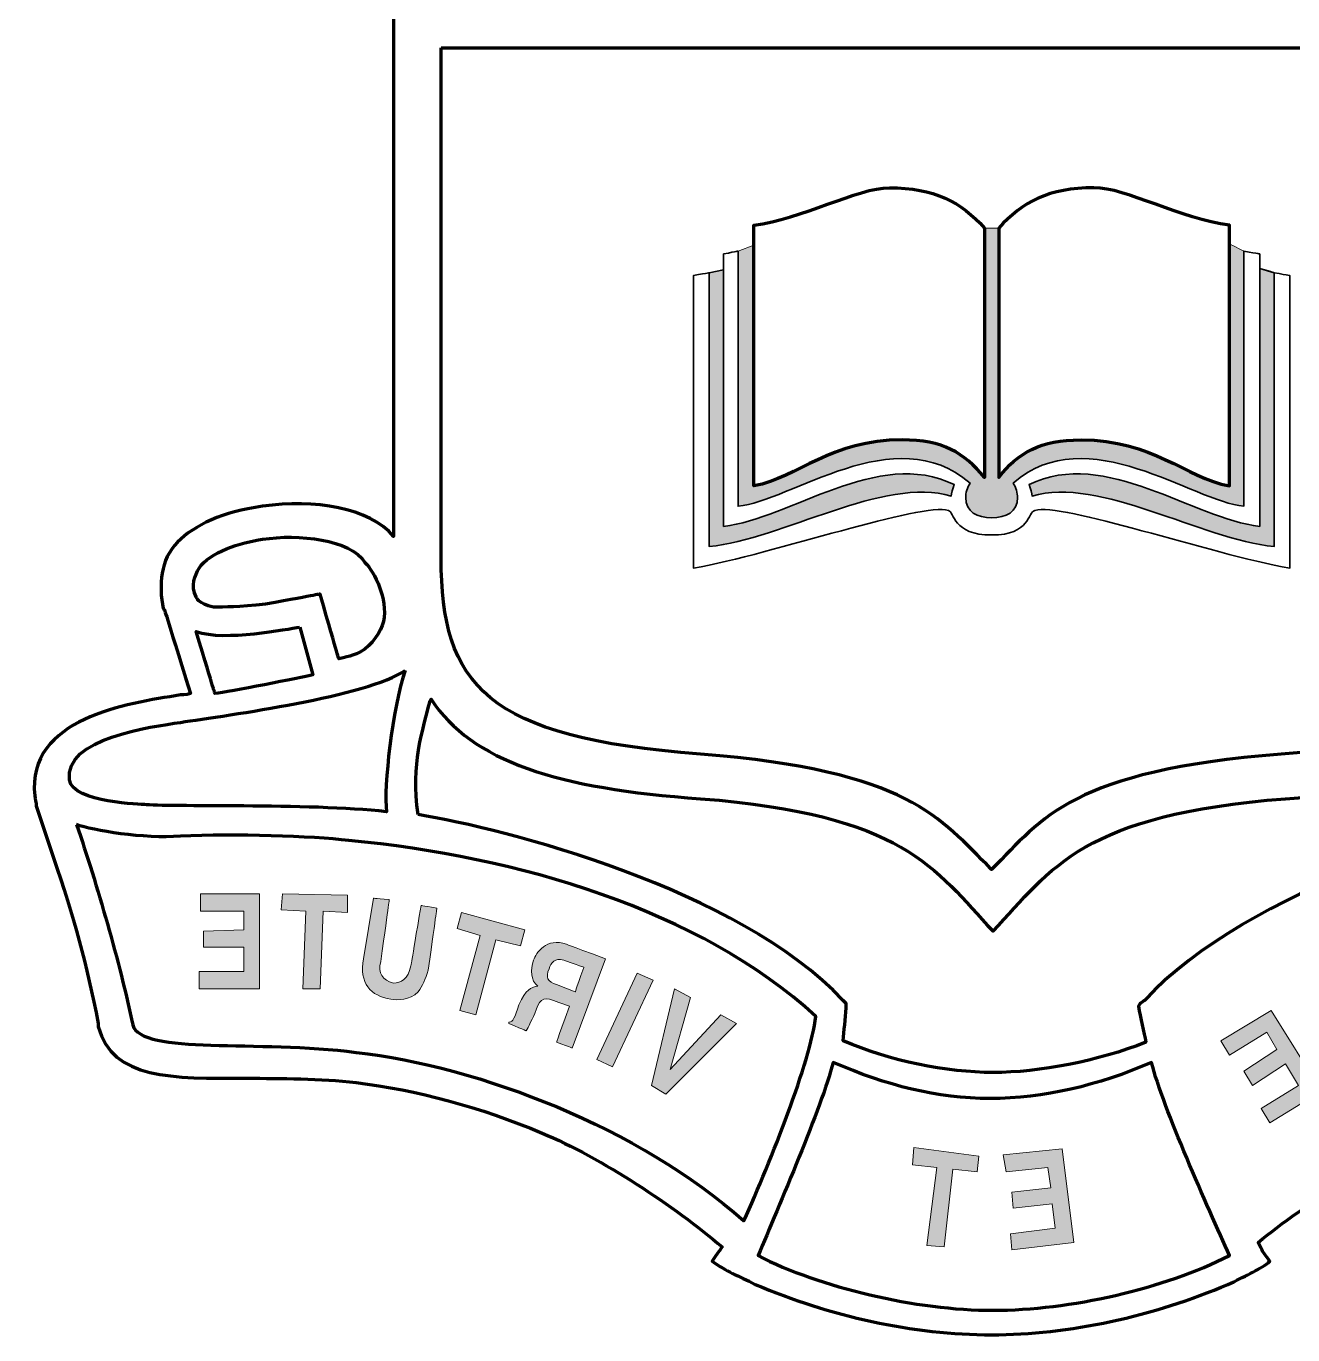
# Model space of a CAD drawing. Header units: inches. Extents: x -3 to 614, y 39 to 752.
# Drawn here: x -2.5 to 402.4, y 39.5 to 457.7 of the extents above; entities that cross this region are included whole.
import ezdxf

# ---------------------------------------------------------------- set-up
doc = ezdxf.new("R2010")
doc.units = ezdxf.units.IN
doc.header["$MEASUREMENT"] = 0
doc.layers.add('Layer 1', color=7, linetype='Continuous')

# ---------------------------------------------------------------- blocks, each defined once
blk = doc.blocks.new('block 4')
at = {"layer": 'Layer 1', "lineweight": 0}
blk.add_open_spline([(46.77, 243.99), (46.77, 243.99), (48.61, 243.99), (50, 244.45), (41.71, 271.17), (41.71, 271.17), (41.71, 271.17), (41.25, 271.63), (41.25, 271.63), (41.25, 271.63), (39.86, 279), (40.32, 287.29), (45.85, 292.82), (51.38, 298.34), (60.13, 302.49), (73.03, 304.33), (89.61, 306.63), (107.11, 303.87), (114.94, 294.66), (114.94, 579.31), (114.94, 579.31), (114.94, 579.31), (496.78, 579.31), (496.78, 579.31), (496.78, 579.31), (496.78, 294.66), (496.78, 294.66), (496.78, 294.66), (508.75, 306.63), (521.19, 309.4), (537.77, 307.09), (548.36, 305.25), (560.8, 299.26), (566.33, 290.97), (570.47, 284.52), (572.31, 279), (570.47, 271.63), (570.47, 271.17), (570.47, 271.17), (570.47, 271.17), (561.72, 242.61), (561.72, 242.61), (561.72, 242.61), (562.64, 242.61), (565.41, 242.15), (565.41, 242.15), (583.83, 241.23), (614.23, 236.62), (611.93, 211.75), (611.93, 210.83), (611.47, 209.45), (611, 208.53), (611, 208.53), (605.94, 191.94), (605.94, 191.94), (599.49, 173.06), (595.34, 157.86), (591.66, 138.98), (591.66, 138.52), (591.66, 138.52), (591.66, 138.52), (591.66, 138.05), (591.66, 138.05), (591.66, 138.05), (587.05, 121.01), (567.71, 121.47), (543.76, 121.47), (533.16, 121.47), (520.73, 121.47), (509.21, 120.09), (489.87, 117.79), (469.14, 112.26), (449.8, 103.97), (430.91, 96.14), (406.04, 81.4), (391.3, 68.97), (392.68, 66.2), (392.68, 66.2), (392.68, 66.2), (394.98, 62.98), (394.98, 62.98), (394.98, 62.98), (394.52, 62.52), (394.52, 62.52), (394.52, 62.52), (391.3, 60.21), (386.69, 57.91), (381.63, 55.61), (358.14, 45.47), (330.5, 39.49), (306.09, 39.49), (281.22, 39.49), (254.04, 45.47), (230.55, 55.61), (225.02, 58.37), (221.34, 59.75), (216.73, 62.98), (218.58, 65.74), (218.58, 65.74), (218.58, 65.74), (219.96, 67.58), (219.96, 67.58), (219.96, 67.58), (204.76, 80.48), (181.27, 96.14), (162.38, 103.97), (142.58, 112.26), (122.31, 117.79), (102.97, 120.09), (91.45, 121.47), (79.01, 121.47), (67.96, 121.47), (44.01, 121.47), (25.12, 121.01), (20.52, 138.05), (20.52, 138.52), (20.52, 138.52), (20.52, 138.52), (20.52, 138.98), (20.52, 138.98), (20.52, 138.98), (16.83, 157.86), (12.69, 173.06), (6.24, 191.94), (6.24, 191.94), (0.71, 208.53), (0.71, 208.53), (0.71, 209.45), (0.25, 210.83), (0.25, 211.75), (-2.51, 236.62), (29.73, 241.23), (46.77, 243.99)], degree=3, knots=[0, 0, 0, 0, 1, 1, 1, 2, 2, 2, 3, 3, 3, 4, 4, 4, 5, 5, 5, 6, 6, 6, 7, 7, 7, 8, 8, 8, 9, 9, 9, 10, 10, 10, 11, 11, 11, 12, 12, 12, 13, 13, 13, 14, 14, 14, 15, 15, 15, 16, 16, 16, 17, 17, 17, 18, 18, 18, 19, 19, 19, 20, 20, 20, 21, 21, 21, 22, 22, 22, 23, 23, 23, 24, 24, 24, 25, 25, 25, 26, 26, 26, 27, 27, 27, 28, 28, 28, 29, 29, 29, 30, 30, 30, 31, 31, 31, 32, 32, 32, 33, 33, 33, 34, 34, 34, 35, 35, 35, 36, 36, 36, 37, 37, 37, 38, 38, 38, 39, 39, 39, 40, 40, 40, 41, 41, 41, 42, 42, 42, 43, 43, 43, 44, 44, 44, 44], dxfattribs=at)
blk = doc.blocks.new('block 5')
at = {"layer": 'Layer 1', "lineweight": 0}
blk.add_open_spline([(122.77, 205.76), (150.41, 201.16), (225.02, 182.27), (258.65, 146.35), (259.57, 145.42), (259.57, 145.42), (259.57, 145.42), (259.57, 144.04), (259.57, 144.04), (259.57, 144.04), (259.57, 140.36), (258.65, 136.67), (258.65, 133.45), (273.39, 127), (291.81, 123.32), (306.55, 123.32), (321.29, 123.32), (340.17, 127), (355.37, 132.99), (354.91, 136.21), (353.53, 140.82), (353.07, 144.5), (353.53, 145.42), (353.53, 145.42), (353.53, 145.42), (354.91, 146.35), (354.91, 146.35), (354.91, 146.35), (388.07, 182.27), (461.77, 203.46), (489.41, 207.6), (490.79, 223.73), (489.41, 232.48), (486.64, 242.15), (474.21, 225.57), (444.27, 214.05), (400.05, 210.83), (335.11, 205.76), (325.43, 188.72), (306.55, 168.45), (287.66, 188.72), (277.99, 205.76), (213.05, 210.83), (167.45, 214.05), (139.81, 222.8), (126.92, 242.61), (126.46, 241.69), (126.46, 241.69), (126.46, 241.69), (124.15, 232.02), (120.47, 222.34), (122.77, 205.76)], degree=3, knots=[0, 0, 0, 0, 1, 1, 1, 2, 2, 2, 3, 3, 3, 4, 4, 4, 5, 5, 5, 6, 6, 6, 7, 7, 7, 8, 8, 8, 9, 9, 9, 10, 10, 10, 11, 11, 11, 12, 12, 12, 13, 13, 13, 14, 14, 14, 15, 15, 15, 16, 16, 16, 17, 17, 17, 17], dxfattribs=at)
blk = doc.blocks.new('block 6')
at = {"layer": 'Layer 1', "color": 7, "lineweight": 70, "true_color": 0xffffff}
blk.add_open_spline([(46.77, 243.99), (46.77, 243.99), (48.61, 243.99), (50, 244.45), (41.71, 271.17), (41.71, 271.17), (41.71, 271.17), (41.25, 271.63), (41.25, 271.63), (41.25, 271.63), (39.86, 279), (40.32, 287.29), (45.85, 292.82), (51.38, 298.34), (60.13, 302.49), (73.03, 304.33), (89.61, 306.63), (107.11, 303.87), (114.94, 294.66), (114.94, 579.31), (114.94, 579.31), (114.94, 579.31), (496.78, 579.31), (496.78, 579.31), (496.78, 579.31), (496.78, 294.66), (496.78, 294.66), (496.78, 294.66), (508.75, 306.63), (521.19, 309.4), (537.77, 307.09), (548.36, 305.25), (560.8, 299.26), (566.33, 290.97), (570.47, 284.52), (572.31, 279), (570.47, 271.63), (570.47, 271.17), (570.47, 271.17), (570.47, 271.17), (561.72, 242.61), (561.72, 242.61), (561.72, 242.61), (562.64, 242.61), (565.41, 242.15), (565.41, 242.15), (583.83, 241.23), (614.23, 236.62), (611.93, 211.75), (611.93, 210.83), (611.47, 209.45), (611, 208.53), (611, 208.53), (605.94, 191.94), (605.94, 191.94), (599.49, 173.06), (595.34, 157.86), (591.66, 138.98), (591.66, 138.52), (591.66, 138.52), (591.66, 138.52), (591.66, 138.05), (591.66, 138.05), (591.66, 138.05), (587.05, 121.01), (567.71, 121.47), (543.76, 121.47), (533.16, 121.47), (520.73, 121.47), (509.21, 120.09), (489.87, 117.79), (469.14, 112.26), (449.8, 103.97), (430.91, 96.14), (406.04, 81.4), (391.3, 68.97), (392.68, 66.2), (392.68, 66.2), (392.68, 66.2), (394.98, 62.98), (394.98, 62.98), (394.98, 62.98), (394.52, 62.52), (394.52, 62.52), (394.52, 62.52), (391.3, 60.21), (386.69, 57.91), (381.63, 55.61), (358.14, 45.47), (330.5, 39.49), (306.09, 39.49), (281.22, 39.49), (254.04, 45.47), (230.55, 55.61), (225.02, 58.37), (221.34, 59.75), (216.73, 62.98), (218.58, 65.74), (218.58, 65.74), (218.58, 65.74), (219.96, 67.58), (219.96, 67.58), (219.96, 67.58), (204.76, 80.48), (181.27, 96.14), (162.38, 103.97), (142.58, 112.26), (122.31, 117.79), (102.97, 120.09), (91.45, 121.47), (79.01, 121.47), (67.96, 121.47), (44.01, 121.47), (25.12, 121.01), (20.52, 138.05), (20.52, 138.52), (20.52, 138.52), (20.52, 138.52), (20.52, 138.98), (20.52, 138.98), (20.52, 138.98), (16.83, 157.86), (12.69, 173.06), (6.24, 191.94), (6.24, 191.94), (0.71, 208.53), (0.71, 208.53), (0.71, 209.45), (0.25, 210.83), (0.25, 211.75), (-2.51, 236.62), (29.73, 241.23), (46.77, 243.99)], degree=3, knots=[0, 0, 0, 0, 1, 1, 1, 2, 2, 2, 3, 3, 3, 4, 4, 4, 5, 5, 5, 6, 6, 6, 7, 7, 7, 8, 8, 8, 9, 9, 9, 10, 10, 10, 11, 11, 11, 12, 12, 12, 13, 13, 13, 14, 14, 14, 15, 15, 15, 16, 16, 16, 17, 17, 17, 18, 18, 18, 19, 19, 19, 20, 20, 20, 21, 21, 21, 22, 22, 22, 23, 23, 23, 24, 24, 24, 25, 25, 25, 26, 26, 26, 27, 27, 27, 28, 28, 28, 29, 29, 29, 30, 30, 30, 31, 31, 31, 32, 32, 32, 33, 33, 33, 34, 34, 34, 35, 35, 35, 36, 36, 36, 37, 37, 37, 38, 38, 38, 39, 39, 39, 40, 40, 40, 41, 41, 41, 42, 42, 42, 43, 43, 43, 44, 44, 44, 44], dxfattribs=at)
blk = doc.blocks.new('block 7')
at = {"layer": 'Layer 1', "color": 7, "lineweight": 70, "true_color": 0xffffff}
blk.add_open_spline([(122.77, 205.76), (150.41, 201.16), (225.02, 182.27), (258.65, 146.35), (259.57, 145.42), (259.57, 145.42), (259.57, 145.42), (259.57, 144.04), (259.57, 144.04), (259.57, 144.04), (259.57, 140.36), (258.65, 136.67), (258.65, 133.45), (273.39, 127), (291.81, 123.32), (306.55, 123.32), (321.29, 123.32), (340.17, 127), (355.37, 132.99), (354.91, 136.21), (353.53, 140.82), (353.07, 144.5), (353.53, 145.42), (353.53, 145.42), (353.53, 145.42), (354.91, 146.35), (354.91, 146.35), (354.91, 146.35), (388.07, 182.27), (461.77, 203.46), (489.41, 207.6), (490.79, 223.73), (489.41, 232.48), (486.64, 242.15), (474.21, 225.57), (444.27, 214.05), (400.05, 210.83), (335.11, 205.76), (325.43, 188.72), (306.55, 168.45), (287.66, 188.72), (277.99, 205.76), (213.05, 210.83), (167.45, 214.05), (139.81, 222.8), (126.92, 242.61), (126.46, 241.69), (126.46, 241.69), (126.46, 241.69), (124.15, 232.02), (120.47, 222.34), (122.77, 205.76)], degree=3, knots=[0, 0, 0, 0, 1, 1, 1, 2, 2, 2, 3, 3, 3, 4, 4, 4, 5, 5, 5, 6, 6, 6, 7, 7, 7, 8, 8, 8, 9, 9, 9, 10, 10, 10, 11, 11, 11, 12, 12, 12, 13, 13, 13, 14, 14, 14, 15, 15, 15, 16, 16, 16, 17, 17, 17, 17], dxfattribs=at)
blk = doc.blocks.new('block 9')
at = {"layer": 'Layer 1', "color": 7, "lineweight": 70, "true_color": 0xffffff}
blk.add_open_spline([(306.55, 47.32), (282.14, 47.32), (250.82, 54.69), (231.47, 64.82), (237.92, 80.48), (251.74, 112.26), (255.42, 126.54), (272.46, 119.17), (288.59, 115.02), (305.63, 115.02), (322.67, 115.02), (340.17, 119.17), (357.21, 126.54), (360.9, 111.8), (375.18, 80.48), (382.09, 64.82), (361.36, 54.23), (330.96, 47.32), (306.55, 47.32)], degree=3, knots=[0, 0, 0, 0, 1, 1, 1, 2, 2, 2, 3, 3, 3, 4, 4, 4, 5, 5, 5, 6, 6, 6, 6], dxfattribs=at)
blk = doc.blocks.new('block 10')
at = {"layer": 'Layer 1', "color": 7, "lineweight": 70, "true_color": 0xffffff}
blk.add_open_spline([(130.14, 450.8), (130.14, 287.75), (130.14, 287.75), (130.14, 287.75), (130.14, 247.22), (144.42, 230.17), (213.05, 225.11), (280.3, 219.58), (289.05, 204.84), (306.09, 188.26), (322.67, 204.84), (331.42, 219.58), (398.67, 225.11), (467.76, 230.17), (481.58, 247.22), (481.58, 287.75), (481.58, 450.8), (481.58, 450.8), (481.58, 450.8), (481.58, 450.8), (130.14, 450.8), (130.14, 450.8)], degree=3, knots=[0, 0, 0, 0, 1, 1, 1, 2, 2, 2, 3, 3, 3, 4, 4, 4, 5, 5, 5, 6, 6, 6, 7, 7, 7, 7], dxfattribs=at)
blk = doc.blocks.new('block 12')
at = {"layer": 'Layer 1', "color": 7, "lineweight": 70, "true_color": 0xffffff}
blk.add_open_spline([(118.63, 251.82), (106.65, 243.53), (61.97, 237.54), (46.77, 235.24), (37.56, 233.86), (9.46, 230.17), (11.31, 216.82), (12.23, 209.45), (35.26, 208.99), (35.26, 208.99), (41.71, 208.07), (87.77, 209.45), (112.64, 206.68), (111.72, 214.51), (114.48, 239.85), (118.63, 251.82)], degree=3, knots=[0, 0, 0, 0, 1, 1, 1, 2, 2, 2, 3, 3, 3, 4, 4, 4, 5, 5, 5, 5], dxfattribs=at)
blk = doc.blocks.new('block 13')
at = {"layer": 'Layer 1', "color": 7, "lineweight": 70, "true_color": 0xffffff}
blk.add_open_spline([(13.61, 202.54), (18.68, 200.7), (35.26, 197.93), (46.77, 198.85), (64.28, 199.77), (88.69, 198.85), (100.66, 197.47), (154.55, 192.41), (212.59, 175.36), (249.9, 141.28), (248.05, 126.54), (235.62, 95.22), (226.87, 75.87), (193.24, 105.81), (142.58, 125.16), (102.97, 129.76), (71.64, 133.91), (34.34, 128.84), (31.57, 138.52), (27.43, 158.32), (20.06, 183.65), (13.61, 202.54)], degree=3, knots=[0, 0, 0, 0, 1, 1, 1, 2, 2, 2, 3, 3, 3, 4, 4, 4, 5, 5, 5, 6, 6, 6, 7, 7, 7, 7], dxfattribs=at)
blk = doc.blocks.new('block 15')
at = {"layer": 'Layer 1', "color": 7, "lineweight": 70, "true_color": 0xffffff}
blk.add_open_spline([(105.73, 286.37), (101.12, 293.74), (84.54, 295.58), (73.03, 293.74), (66.12, 292.82), (55.98, 289.59), (52.76, 284.52), (51.38, 282.22), (50, 279), (51.84, 275.31), (51.84, 275.31), (52.3, 273.01), (57.37, 272.09), (61.05, 272.09), (65.2, 272.09), (73.95, 273.01), (91.45, 276.23), (91.45, 276.23), (91.45, 276.23), (97.44, 255.51), (97.44, 255.51), (97.44, 255.51), (101.58, 256.43), (102.5, 256.89), (104.35, 257.81), (108.03, 259.65), (110.8, 264.26), (111.72, 267.48), (113.1, 274.85), (108.95, 283.14), (105.73, 286.37)], degree=3, knots=[0, 0, 0, 0, 1, 1, 1, 2, 2, 2, 3, 3, 3, 4, 4, 4, 5, 5, 5, 6, 6, 6, 7, 7, 7, 8, 8, 8, 9, 9, 9, 10, 10, 10, 10], dxfattribs=at)
blk = doc.blocks.new('block 16')
at = {"layer": 'Layer 1', "color": 7, "lineweight": 70, "true_color": 0xffffff}
blk.add_open_spline([(85, 265.64), (80.86, 265.18), (61.05, 261.03), (51.84, 264.26), (57.83, 244.45), (57.83, 244.45), (57.83, 244.45), (61.97, 244.91), (85.46, 249.52), (89.15, 250.44), (89.15, 250.44), (85, 265.64), (85, 265.64)], degree=3, knots=[0, 0, 0, 0, 1, 1, 1, 2, 2, 2, 3, 3, 3, 4, 4, 4, 4], dxfattribs=at)
blk = doc.blocks.new('block 45')
at = {"layer": 'Layer 1', "lineweight": 0}
blk.add_lwpolyline([(382.09, 128.84), (394.06, 136.21), (397.29, 130.69), (386.69, 123.78), (389.46, 119.17), (400.05, 126.08), (404.2, 119.17), (392.22, 111.8), (394.98, 107.19), (411.57, 117.33), (395.44, 143.12), (379.32, 133.45), (382.09, 128.84)], dxfattribs=at)
blk = doc.blocks.new('block 46')
at = {"layer": 'Layer 1', "true_color": 0xffffff}
h = blk.add_hatch(color=7, dxfattribs=at)
h.dxf.hatch_style = 2
h.paths.add_polyline_path([(382.09, 128.84), (394.06, 136.21), (397.29, 130.69), (386.69, 123.78), (389.46, 119.17), (400.05, 126.08), (404.2, 119.17), (392.22, 111.8), (394.98, 107.19), (411.57, 117.33), (395.44, 143.12), (379.32, 133.45)])
at = {"layer": 'Layer 1', "lineweight": 0}
blk.add_lwpolyline([(382.09, 128.84), (394.06, 136.21), (397.29, 130.69), (386.69, 123.78), (389.46, 119.17), (400.05, 126.08), (404.2, 119.17), (392.22, 111.8), (394.98, 107.19), (411.57, 117.33), (395.44, 143.12), (379.32, 133.45), (382.09, 128.84), (382.09, 128.84)], dxfattribs=at)
blk = doc.blocks.new('block 47')
at = {"layer": 'Layer 1', "lineweight": 0}
blk.add_lwpolyline([(209.82, 147.27), (204.76, 150.03), (197.39, 119.17), (201.99, 116.41), (224.56, 138.98), (219.5, 141.74), (203.38, 124.24), (209.82, 147.27)], dxfattribs=at)
blk = doc.blocks.new('block 48')
at = {"layer": 'Layer 1', "true_color": 0xffffff}
h = blk.add_hatch(color=7, dxfattribs=at)
h.dxf.hatch_style = 2
h.paths.add_polyline_path([(209.82, 147.27), (204.76, 150.03), (197.39, 119.17), (201.99, 116.41), (224.56, 138.98), (219.5, 141.74), (203.38, 124.24)])
at = {"layer": 'Layer 1', "lineweight": 0}
blk.add_lwpolyline([(209.82, 147.27), (204.76, 150.03), (197.39, 119.17), (201.99, 116.41), (224.56, 138.98), (219.5, 141.74), (203.38, 124.24), (209.82, 147.27), (209.82, 147.27)], dxfattribs=at)
blk = doc.blocks.new('block 49')
at = {"layer": 'Layer 1', "lineweight": 0}
blk.add_lwpolyline([(179.88, 127.46), (184.95, 125.16), (197.85, 152.79), (192.78, 155.1), (179.88, 127.46)], dxfattribs=at)
blk = doc.blocks.new('block 50')
at = {"layer": 'Layer 1', "true_color": 0xffffff}
h = blk.add_hatch(color=7, dxfattribs=at)
h.dxf.hatch_style = 2
h.paths.add_polyline_path([(179.88, 127.46), (184.95, 125.16), (197.85, 152.79), (192.78, 155.1)])
at = {"layer": 'Layer 1', "lineweight": 0}
blk.add_lwpolyline([(179.88, 127.46), (184.95, 125.16), (197.85, 152.79), (192.78, 155.1), (179.88, 127.46), (179.88, 127.46)], dxfattribs=at)
blk = doc.blocks.new('block 51')
at = {"layer": 'Layer 1', "lineweight": 0}
blk.add_open_spline([(182.65, 159.7), (170.21, 164.31), (170.21, 164.31), (170.21, 164.31), (163.76, 166.61), (160.54, 161.55), (159.62, 159.24), (158.7, 156.02), (158.7, 152.79), (161, 150.95), (158.7, 150.49), (157.32, 150.03), (155.01, 144.96), (153.63, 140.82), (153.17, 139.44), (151.79, 139.44), (151.79, 138.98), (151.79, 138.98), (151.79, 138.98), (157.32, 136.67), (157.32, 136.67), (157.32, 136.67), (158.24, 138.05), (158.7, 139.44), (160.08, 142.2), (161.46, 146.35), (162.38, 147.73), (166.07, 146.35), (171.13, 144.5), (171.13, 144.5), (171.13, 144.5), (166.99, 132.99), (166.99, 132.99), (166.99, 132.99), (172.05, 131.15), (172.05, 131.15), (172.05, 131.15), (172.05, 131.15), (182.65, 159.7), (182.65, 159.7)], degree=3, knots=[0, 0, 0, 0, 1, 1, 1, 2, 2, 2, 3, 3, 3, 4, 4, 4, 5, 5, 5, 6, 6, 6, 7, 7, 7, 8, 8, 8, 9, 9, 9, 10, 10, 10, 11, 11, 11, 12, 12, 12, 13, 13, 13, 13], dxfattribs=at)
blk = doc.blocks.new('block 52')
at = {"layer": 'Layer 1', "lineweight": 0}
blk.add_open_spline([(166.99, 151.41), (164.22, 152.33), (163.3, 153.72), (164.69, 156.48), (165.15, 158.32), (166.53, 160.16), (169.29, 159.24), (175.74, 156.94), (175.74, 156.94), (175.74, 156.94), (172.98, 149.11), (172.98, 149.11), (172.98, 149.11), (172.98, 149.11), (166.99, 151.41), (166.99, 151.41)], degree=3, knots=[0, 0, 0, 0, 1, 1, 1, 2, 2, 2, 3, 3, 3, 4, 4, 4, 5, 5, 5, 5], dxfattribs=at)
blk = doc.blocks.new('block 53')
at = {"layer": 'Layer 1', "true_color": 0xffffff}
h = blk.add_hatch(color=7, dxfattribs=at)
h.dxf.hatch_style = 2
edge = h.paths.add_edge_path()
edge.add_spline(control_points=[(172.05, 131.15), (172.05, 131.15), (172.05, 131.15), (166.99, 132.99), (166.99, 132.99), (166.99, 132.99), (171.13, 144.5), (171.13, 144.5), (171.13, 144.5), (166.07, 146.35), (162.38, 147.73), (161.46, 146.35), (160.08, 142.2), (158.7, 139.44), (158.24, 138.05), (157.32, 136.67), (157.32, 136.67), (157.32, 136.67), (151.79, 138.98), (151.79, 138.98), (151.79, 138.98), (151.79, 139.44), (153.17, 139.44), (153.63, 140.82), (155.01, 144.96), (157.32, 150.03), (158.7, 150.49), (161, 150.95), (158.7, 152.79), (158.7, 156.02), (159.62, 159.24), (160.54, 161.55), (163.76, 166.61), (170.21, 164.31), (170.21, 164.31), (170.21, 164.31), (182.65, 159.7), (182.65, 159.7), (172.05, 131.15), (172.05, 131.15)], knot_values=[0, 0, 0, 0, 1, 1, 1, 2, 2, 2, 3, 3, 3, 4, 4, 4, 5, 5, 5, 6, 6, 6, 7, 7, 7, 8, 8, 8, 9, 9, 9, 10, 10, 10, 11, 11, 11, 12, 12, 12, 13, 13, 13, 13], degree=3, periodic=1)
edge = h.paths.add_edge_path()
edge.add_spline(control_points=[(172.98, 149.11), (172.98, 149.11), (172.98, 149.11), (175.74, 156.94), (175.74, 156.94), (175.74, 156.94), (169.29, 159.24), (166.53, 160.16), (165.15, 158.32), (164.69, 156.48), (163.3, 153.72), (164.22, 152.33), (166.99, 151.41), (166.99, 151.41), (172.98, 149.11), (172.98, 149.11)], knot_values=[0, 0, 0, 0, 1, 1, 1, 2, 2, 2, 3, 3, 3, 4, 4, 4, 5, 5, 5, 5], degree=3, periodic=1)
at = {"layer": 'Layer 1', "lineweight": 0}
for points, knots in [([(172.05, 131.15), (172.05, 131.15), (172.05, 131.15), (166.99, 132.99), (166.99, 132.99), (166.99, 132.99), (171.13, 144.5), (171.13, 144.5), (171.13, 144.5), (166.07, 146.35), (162.38, 147.73), (161.46, 146.35), (160.08, 142.2), (158.7, 139.44), (158.24, 138.05), (157.32, 136.67), (157.32, 136.67), (157.32, 136.67), (151.79, 138.98), (151.79, 138.98), (151.79, 138.98), (151.79, 139.44), (153.17, 139.44), (153.63, 140.82), (155.01, 144.96), (157.32, 150.03), (158.7, 150.49), (161, 150.95), (158.7, 152.79), (158.7, 156.02), (159.62, 159.24), (160.54, 161.55), (163.76, 166.61), (170.21, 164.31), (170.21, 164.31), (170.21, 164.31), (182.65, 159.7), (182.65, 159.7), (172.05, 131.15), (172.05, 131.15)], [0, 0, 0, 0, 1, 1, 1, 2, 2, 2, 3, 3, 3, 4, 4, 4, 5, 5, 5, 6, 6, 6, 7, 7, 7, 8, 8, 8, 9, 9, 9, 10, 10, 10, 11, 11, 11, 12, 12, 12, 13, 13, 13, 13]), ([(172.98, 149.11), (172.98, 149.11), (172.98, 149.11), (175.74, 156.94), (175.74, 156.94), (175.74, 156.94), (169.29, 159.24), (166.53, 160.16), (165.15, 158.32), (164.69, 156.48), (163.3, 153.72), (164.22, 152.33), (166.99, 151.41), (166.99, 151.41), (172.98, 149.11), (172.98, 149.11)], [0, 0, 0, 0, 1, 1, 1, 2, 2, 2, 3, 3, 3, 4, 4, 4, 5, 5, 5, 5])]:
    blk.add_open_spline(points, degree=3, knots=knots, dxfattribs=at)
blk = doc.blocks.new('block 54')
at = {"layer": 'Layer 1', "lineweight": 0}
blk.add_lwpolyline([(136.13, 143.12), (141.19, 141.74), (147.64, 165.69), (155.47, 163.85), (156.86, 168.91), (136.59, 174.44), (135.21, 169.38), (142.58, 167.07), (136.13, 143.12)], dxfattribs=at)
blk = doc.blocks.new('block 55')
at = {"layer": 'Layer 1', "true_color": 0xffffff}
h = blk.add_hatch(color=7, dxfattribs=at)
h.dxf.hatch_style = 2
h.paths.add_polyline_path([(136.13, 143.12), (141.19, 141.74), (147.64, 165.69), (155.47, 163.85), (156.86, 168.91), (136.59, 174.44), (135.21, 169.38), (142.58, 167.07)])
at = {"layer": 'Layer 1', "lineweight": 0}
blk.add_lwpolyline([(136.13, 143.12), (141.19, 141.74), (147.64, 165.69), (155.47, 163.85), (156.86, 168.91), (136.59, 174.44), (135.21, 169.38), (142.58, 167.07), (136.13, 143.12), (136.13, 143.12)], dxfattribs=at)
blk = doc.blocks.new('block 56')
at = {"layer": 'Layer 1', "lineweight": 0}
blk.add_open_spline([(105.27, 159.7), (103.89, 151.87), (107.57, 147.73), (114.02, 146.81), (116.32, 146.35), (120.01, 146.35), (122.77, 149.11), (124.15, 150.95), (125.07, 153.25), (126, 156.02), (128.76, 175.82), (128.76, 175.82), (128.76, 175.82), (123.69, 176.74), (123.69, 176.74), (123.69, 176.74), (120.47, 157.4), (120.47, 157.4), (120.47, 157.4), (119.55, 153.25), (117.24, 151.87), (114.94, 151.87), (111.26, 152.79), (109.87, 155.1), (110.8, 158.78), (113.56, 178.59), (113.56, 178.59), (113.56, 178.59), (108.49, 179.05), (108.49, 179.05), (108.49, 179.05), (108.49, 179.05), (105.27, 159.7), (105.27, 159.7)], degree=3, knots=[0, 0, 0, 0, 1, 1, 1, 2, 2, 2, 3, 3, 3, 4, 4, 4, 5, 5, 5, 6, 6, 6, 7, 7, 7, 8, 8, 8, 9, 9, 9, 10, 10, 10, 11, 11, 11, 11], dxfattribs=at)
blk = doc.blocks.new('block 57')
at = {"layer": 'Layer 1', "true_color": 0xffffff}
h = blk.add_hatch(color=7, dxfattribs=at)
h.dxf.hatch_style = 2
edge = h.paths.add_edge_path()
edge.add_spline(control_points=[(105.27, 159.7), (103.89, 151.87), (107.57, 147.73), (114.02, 146.81), (116.32, 146.35), (120.01, 146.35), (122.77, 149.11), (124.15, 150.95), (125.07, 153.25), (126, 156.02), (128.76, 175.82), (128.76, 175.82), (128.76, 175.82), (123.69, 176.74), (123.69, 176.74), (123.69, 176.74), (120.47, 157.4), (120.47, 157.4), (120.47, 157.4), (119.55, 153.25), (117.24, 151.87), (114.94, 151.87), (111.26, 152.79), (109.87, 155.1), (110.8, 158.78), (113.56, 178.59), (113.56, 178.59), (113.56, 178.59), (108.49, 179.05), (108.49, 179.05), (108.49, 179.05), (108.49, 179.05), (105.27, 159.7), (105.27, 159.7)], knot_values=[0, 0, 0, 0, 1, 1, 1, 2, 2, 2, 3, 3, 3, 4, 4, 4, 5, 5, 5, 6, 6, 6, 7, 7, 7, 8, 8, 8, 9, 9, 9, 10, 10, 10, 11, 11, 11, 11], degree=3, periodic=1)
at = {"layer": 'Layer 1', "lineweight": 0}
blk.add_open_spline([(105.27, 159.7), (103.89, 151.87), (107.57, 147.73), (114.02, 146.81), (116.32, 146.35), (120.01, 146.35), (122.77, 149.11), (124.15, 150.95), (125.07, 153.25), (126, 156.02), (128.76, 175.82), (128.76, 175.82), (128.76, 175.82), (123.69, 176.74), (123.69, 176.74), (123.69, 176.74), (120.47, 157.4), (120.47, 157.4), (120.47, 157.4), (119.55, 153.25), (117.24, 151.87), (114.94, 151.87), (111.26, 152.79), (109.87, 155.1), (110.8, 158.78), (113.56, 178.59), (113.56, 178.59), (113.56, 178.59), (108.49, 179.05), (108.49, 179.05), (108.49, 179.05), (108.49, 179.05), (105.27, 159.7), (105.27, 159.7)], degree=3, knots=[0, 0, 0, 0, 1, 1, 1, 2, 2, 2, 3, 3, 3, 4, 4, 4, 5, 5, 5, 6, 6, 6, 7, 7, 7, 8, 8, 8, 9, 9, 9, 10, 10, 10, 11, 11, 11, 11], dxfattribs=at)
blk = doc.blocks.new('block 58')
at = {"layer": 'Layer 1', "lineweight": 0}
blk.add_lwpolyline([(85.92, 150.03), (91.45, 150.03), (92.37, 174.9), (100.2, 174.44), (100.2, 179.97), (79.47, 180.43), (79.01, 175.36), (86.84, 174.9), (85.92, 150.03)], dxfattribs=at)
blk = doc.blocks.new('block 59')
at = {"layer": 'Layer 1', "true_color": 0xffffff}
h = blk.add_hatch(color=7, dxfattribs=at)
h.dxf.hatch_style = 2
h.paths.add_polyline_path([(85.92, 150.03), (91.45, 150.03), (92.37, 174.9), (100.2, 174.44), (100.2, 179.97), (79.47, 180.43), (79.01, 175.36), (86.84, 174.9)])
at = {"layer": 'Layer 1', "lineweight": 0}
blk.add_lwpolyline([(85.92, 150.03), (91.45, 150.03), (92.37, 174.9), (100.2, 174.44), (100.2, 179.97), (79.47, 180.43), (79.01, 175.36), (86.84, 174.9), (85.92, 150.03), (85.92, 150.03)], dxfattribs=at)
blk = doc.blocks.new('block 60')
at = {"layer": 'Layer 1', "lineweight": 0}
blk.add_lwpolyline([(53.22, 174.9), (67.04, 174.9), (67.04, 168.91), (54.14, 168.45), (54.14, 163.39), (67.04, 163.39), (67.04, 155.56), (52.76, 155.56), (52.76, 150.03), (72.11, 150.03), (72.11, 180.43), (53.22, 180.43), (53.22, 174.9)], dxfattribs=at)
blk = doc.blocks.new('block 61')
at = {"layer": 'Layer 1', "true_color": 0xffffff}
h = blk.add_hatch(color=7, dxfattribs=at)
h.dxf.hatch_style = 2
h.paths.add_polyline_path([(53.22, 174.9), (67.04, 174.9), (67.04, 168.91), (54.14, 168.45), (54.14, 163.39), (67.04, 163.39), (67.04, 155.56), (52.76, 155.56), (52.76, 150.03), (72.11, 150.03), (72.11, 180.43), (53.22, 180.43)])
at = {"layer": 'Layer 1', "lineweight": 0}
blk.add_lwpolyline([(53.22, 174.9), (67.04, 174.9), (67.04, 168.91), (54.14, 168.45), (54.14, 163.39), (67.04, 163.39), (67.04, 155.56), (52.76, 155.56), (52.76, 150.03), (72.11, 150.03), (72.11, 180.43), (53.22, 180.43), (53.22, 174.9), (53.22, 174.9)], dxfattribs=at)
blk = doc.blocks.new('block 62')
at = {"layer": 'Layer 1', "lineweight": 0}
blk.add_lwpolyline([(310.69, 91.53), (324.05, 92.92), (324.97, 86.47), (312.54, 85.09), (313, 80.02), (325.43, 81.4), (326.35, 73.57), (312.08, 71.73), (312.54, 66.66), (332.34, 68.97), (328.66, 98.9), (309.77, 97.06), (310.69, 91.53)], dxfattribs=at)
blk = doc.blocks.new('block 63')
at = {"layer": 'Layer 1', "true_color": 0xffffff}
h = blk.add_hatch(color=7, dxfattribs=at)
h.dxf.hatch_style = 2
h.paths.add_polyline_path([(310.69, 91.53), (324.05, 92.92), (324.97, 86.47), (312.54, 85.09), (313, 80.02), (325.43, 81.4), (326.35, 73.57), (312.08, 71.73), (312.54, 66.66), (332.34, 68.97), (328.66, 98.9), (309.77, 97.06)])
at = {"layer": 'Layer 1', "lineweight": 0}
blk.add_lwpolyline([(310.69, 91.53), (324.05, 92.92), (324.97, 86.47), (312.54, 85.09), (313, 80.02), (325.43, 81.4), (326.35, 73.57), (312.08, 71.73), (312.54, 66.66), (332.34, 68.97), (328.66, 98.9), (309.77, 97.06), (310.69, 91.53), (310.69, 91.53)], dxfattribs=at)
blk = doc.blocks.new('block 64')
at = {"layer": 'Layer 1', "lineweight": 0}
blk.add_lwpolyline([(285.36, 68.04), (290.89, 67.58), (293.65, 92.46), (301.48, 91.53), (301.94, 96.6), (281.22, 99.36), (280.76, 93.84), (288.59, 92.92), (285.36, 68.04)], dxfattribs=at)
blk = doc.blocks.new('block 65')
at = {"layer": 'Layer 1', "true_color": 0xffffff}
h = blk.add_hatch(color=7, dxfattribs=at)
h.dxf.hatch_style = 2
h.paths.add_polyline_path([(285.36, 68.04), (290.89, 67.58), (293.65, 92.46), (301.48, 91.53), (301.94, 96.6), (281.22, 99.36), (280.76, 93.84), (288.59, 92.92)])
at = {"layer": 'Layer 1', "lineweight": 0}
blk.add_lwpolyline([(285.36, 68.04), (290.89, 67.58), (293.65, 92.46), (301.48, 91.53), (301.94, 96.6), (281.22, 99.36), (280.76, 93.84), (288.59, 92.92), (285.36, 68.04), (285.36, 68.04)], dxfattribs=at)
blk = doc.blocks.new('block 66')
at = {"layer": 'Layer 1', "color": 7, "lineweight": 70, "true_color": 0xffffff}
blk.add_open_spline([(382.09, 388.16), (382.09, 310.78), (382.09, 310.78), (382.09, 310.78), (367.81, 313.54), (357.68, 325.52), (334.65, 325.52), (321.75, 325.52), (314.38, 321.37), (308.39, 313.54), (308.39, 393.23), (308.39, 393.23), (308.39, 393.23), (315.76, 401.52), (324.51, 406.12), (338.79, 406.12), (348.92, 406.12), (366.89, 395.99), (382.09, 394.15), (382.09, 394.15), (382.09, 388.16), (382.09, 388.16)], degree=3, knots=[0, 0, 0, 0, 1, 1, 1, 2, 2, 2, 3, 3, 3, 4, 4, 4, 5, 5, 5, 6, 6, 6, 7, 7, 7, 7], dxfattribs=at)
blk = doc.blocks.new('block 67')
at = {"layer": 'Layer 1', "color": 7, "lineweight": 35, "true_color": 0xffffff}
blk.add_open_spline([(220.42, 379.87), (220.42, 384.93), (220.42, 384.93), (220.42, 384.93), (225.02, 385.86), (225.02, 385.86), (225.02, 385.86), (225.02, 304.33), (225.02, 304.33), (225.02, 304.33), (241.6, 305.71), (275.23, 332.43), (299.18, 311.7), (298.26, 310.32), (297.8, 308.48), (297.8, 307.09), (297.8, 302.49), (301.48, 300.65), (306.09, 300.65), (310.69, 300.65), (314.38, 302.49), (314.38, 307.09), (314.38, 308.48), (313.92, 310.32), (313, 311.7), (336.49, 332.43), (370.57, 305.71), (386.69, 304.33), (386.69, 385.86), (386.69, 385.86), (386.69, 385.86), (391.76, 384.93), (391.76, 384.93), (391.76, 384.93), (391.76, 380.33), (391.76, 380.33), (391.76, 380.33), (396.37, 378.95), (396.37, 378.95), (396.37, 378.95), (401.43, 378.03), (401.43, 378.03), (401.43, 378.03), (401.43, 284.52), (401.43, 284.52), (401.43, 284.52), (375.64, 289.13), (328.2, 305.71), (319.91, 302.95), (317.6, 302.49), (318.52, 295.12), (306.09, 295.12), (293.65, 295.12), (294.11, 302.49), (292.27, 302.95), (283.98, 305.71), (236.54, 289.13), (210.74, 284.52), (210.74, 378.03), (210.74, 378.03), (210.74, 378.03), (215.81, 378.95), (215.81, 378.95), (215.81, 378.95), (215.81, 378.95), (220.42, 379.87), (220.42, 379.87)], degree=3, knots=[0, 0, 0, 0, 1, 1, 1, 2, 2, 2, 3, 3, 3, 4, 4, 4, 5, 5, 5, 6, 6, 6, 7, 7, 7, 8, 8, 8, 9, 9, 9, 10, 10, 10, 11, 11, 11, 12, 12, 12, 13, 13, 13, 14, 14, 14, 15, 15, 15, 16, 16, 16, 17, 17, 17, 18, 18, 18, 19, 19, 19, 20, 20, 20, 21, 21, 21, 22, 22, 22, 22], dxfattribs=at)
blk = doc.blocks.new('block 68')
at = {"layer": 'Layer 1', "color": 7, "lineweight": 70, "true_color": 0xffffff}
blk.add_open_spline([(230.09, 387.7), (230.09, 310.78), (230.09, 310.78), (230.09, 310.78), (244.37, 313.54), (254.5, 325.52), (277.53, 325.52), (290.43, 325.52), (297.34, 321.37), (303.79, 313.54), (303.79, 393.23), (303.79, 393.23), (303.79, 393.23), (296.42, 401.52), (287.66, 406.12), (273.39, 406.12), (263.25, 406.12), (245.29, 395.99), (230.09, 394.15), (230.09, 394.15), (230.09, 387.7), (230.09, 387.7)], degree=3, knots=[0, 0, 0, 0, 1, 1, 1, 2, 2, 2, 3, 3, 3, 4, 4, 4, 5, 5, 5, 6, 6, 6, 7, 7, 7, 7], dxfattribs=at)
blk = doc.blocks.new('block 69')
at = {"layer": 'Layer 1', "color": 7, "lineweight": 35, "true_color": 0xffffff}
blk.add_open_spline([(215.81, 378.95), (215.81, 291.43), (215.81, 291.43), (215.81, 291.43), (239.3, 293.74), (271.54, 314), (293.19, 307.55), (293.19, 308.48), (293.65, 309.86), (294.11, 311.24), (269.7, 323.21), (241.6, 300.18), (220.42, 297.88), (220.42, 379.87), (220.42, 379.87), (220.42, 379.87), (220.42, 379.87), (215.81, 378.95), (215.81, 378.95)], degree=3, knots=[0, 0, 0, 0, 1, 1, 1, 2, 2, 2, 3, 3, 3, 4, 4, 4, 5, 5, 5, 6, 6, 6, 6], dxfattribs=at)
blk = doc.blocks.new('block 70')
at = {"layer": 'Layer 1', "true_color": 0xffffff}
h = blk.add_hatch(color=7, dxfattribs=at)
h.dxf.hatch_style = 2
edge = h.paths.add_edge_path()
edge.add_spline(control_points=[(215.81, 378.95), (215.81, 291.43), (215.81, 291.43), (215.81, 291.43), (239.3, 293.74), (271.54, 314), (293.19, 307.55), (293.19, 308.48), (293.65, 309.86), (294.11, 311.24), (269.7, 323.21), (241.6, 300.18), (220.42, 297.88), (220.42, 379.87), (220.42, 379.87), (220.42, 379.87), (220.42, 379.87), (215.81, 378.95), (215.81, 378.95)], knot_values=[0, 0, 0, 0, 1, 1, 1, 2, 2, 2, 3, 3, 3, 4, 4, 4, 5, 5, 5, 6, 6, 6, 6], degree=3, periodic=1)
at = {"layer": 'Layer 1', "lineweight": 0}
blk.add_open_spline([(215.81, 378.95), (215.81, 291.43), (215.81, 291.43), (215.81, 291.43), (239.3, 293.74), (271.54, 314), (293.19, 307.55), (293.19, 308.48), (293.65, 309.86), (294.11, 311.24), (269.7, 323.21), (241.6, 300.18), (220.42, 297.88), (220.42, 379.87), (220.42, 379.87), (220.42, 379.87), (220.42, 379.87), (215.81, 378.95), (215.81, 378.95)], degree=3, knots=[0, 0, 0, 0, 1, 1, 1, 2, 2, 2, 3, 3, 3, 4, 4, 4, 5, 5, 5, 6, 6, 6, 6], dxfattribs=at)
blk = doc.blocks.new('block 71')
at = {"layer": 'Layer 1', "color": 7, "lineweight": 35, "true_color": 0xffffff}
blk.add_open_spline([(391.76, 380.33), (391.76, 297.88), (391.76, 297.88), (391.76, 297.88), (370.57, 300.18), (342.48, 323.21), (318.06, 311.24), (318.52, 309.86), (318.99, 308.48), (318.99, 307.55), (340.63, 314), (372.88, 293.74), (396.37, 291.43), (396.37, 378.95), (396.37, 378.95), (396.37, 378.95), (396.37, 378.95), (391.76, 380.33), (391.76, 380.33)], degree=3, knots=[0, 0, 0, 0, 1, 1, 1, 2, 2, 2, 3, 3, 3, 4, 4, 4, 5, 5, 5, 6, 6, 6, 6], dxfattribs=at)
blk = doc.blocks.new('block 72')
at = {"layer": 'Layer 1', "true_color": 0xffffff}
h = blk.add_hatch(color=7, dxfattribs=at)
h.dxf.hatch_style = 2
edge = h.paths.add_edge_path()
edge.add_spline(control_points=[(391.76, 380.33), (391.76, 297.88), (391.76, 297.88), (391.76, 297.88), (370.57, 300.18), (342.48, 323.21), (318.06, 311.24), (318.52, 309.86), (318.99, 308.48), (318.99, 307.55), (340.63, 314), (372.88, 293.74), (396.37, 291.43), (396.37, 378.95), (396.37, 378.95), (396.37, 378.95), (396.37, 378.95), (391.76, 380.33), (391.76, 380.33)], knot_values=[0, 0, 0, 0, 1, 1, 1, 2, 2, 2, 3, 3, 3, 4, 4, 4, 5, 5, 5, 6, 6, 6, 6], degree=3, periodic=1)
at = {"layer": 'Layer 1', "lineweight": 0}
blk.add_open_spline([(391.76, 380.33), (391.76, 297.88), (391.76, 297.88), (391.76, 297.88), (370.57, 300.18), (342.48, 323.21), (318.06, 311.24), (318.52, 309.86), (318.99, 308.48), (318.99, 307.55), (340.63, 314), (372.88, 293.74), (396.37, 291.43), (396.37, 378.95), (396.37, 378.95), (396.37, 378.95), (396.37, 378.95), (391.76, 380.33), (391.76, 380.33)], degree=3, knots=[0, 0, 0, 0, 1, 1, 1, 2, 2, 2, 3, 3, 3, 4, 4, 4, 5, 5, 5, 6, 6, 6, 6], dxfattribs=at)
blk = doc.blocks.new('block 73')
at = {"layer": 'Layer 1', "color": 7, "lineweight": 18, "true_color": 0xffffff}
blk.add_open_spline([(225.02, 385.86), (225.02, 304.33), (225.02, 304.33), (225.02, 304.33), (241.6, 305.71), (275.23, 332.43), (299.18, 311.7), (298.26, 310.32), (297.8, 308.48), (297.8, 307.09), (297.8, 302.49), (301.48, 300.65), (306.09, 300.65), (310.69, 300.65), (314.38, 302.49), (314.38, 307.09), (314.38, 308.48), (313.92, 310.32), (313, 311.7), (336.49, 332.43), (370.57, 305.71), (386.69, 304.33), (386.69, 385.86), (386.69, 385.86), (386.69, 385.86), (382.09, 388.16), (382.09, 388.16), (382.09, 388.16), (382.09, 310.78), (382.09, 310.78), (382.09, 310.78), (367.81, 313.54), (357.68, 325.52), (334.65, 325.52), (321.75, 325.52), (314.38, 321.37), (308.39, 313.54), (308.39, 393.23), (308.39, 393.23), (308.39, 393.23), (303.79, 393.23), (303.79, 393.23), (303.79, 393.23), (303.79, 313.54), (303.79, 313.54), (303.79, 313.54), (297.34, 321.37), (290.43, 325.52), (277.53, 325.52), (254.5, 325.52), (244.37, 313.54), (230.09, 310.78), (230.09, 387.7), (230.09, 387.7), (230.09, 387.7), (230.09, 387.7), (225.02, 385.86), (225.02, 385.86)], degree=3, knots=[0, 0, 0, 0, 1, 1, 1, 2, 2, 2, 3, 3, 3, 4, 4, 4, 5, 5, 5, 6, 6, 6, 7, 7, 7, 8, 8, 8, 9, 9, 9, 10, 10, 10, 11, 11, 11, 12, 12, 12, 13, 13, 13, 14, 14, 14, 15, 15, 15, 16, 16, 16, 17, 17, 17, 18, 18, 18, 19, 19, 19, 19], dxfattribs=at)
blk = doc.blocks.new('block 74')
at = {"layer": 'Layer 1', "true_color": 0xffffff}
h = blk.add_hatch(color=7, dxfattribs=at)
h.dxf.hatch_style = 2
edge = h.paths.add_edge_path()
edge.add_spline(control_points=[(225.02, 385.86), (225.02, 304.33), (225.02, 304.33), (225.02, 304.33), (241.6, 305.71), (275.23, 332.43), (299.18, 311.7), (298.26, 310.32), (297.8, 308.48), (297.8, 307.09), (297.8, 302.49), (301.48, 300.65), (306.09, 300.65), (310.69, 300.65), (314.38, 302.49), (314.38, 307.09), (314.38, 308.48), (313.92, 310.32), (313, 311.7), (336.49, 332.43), (370.57, 305.71), (386.69, 304.33), (386.69, 385.86), (386.69, 385.86), (386.69, 385.86), (382.09, 388.16), (382.09, 388.16), (382.09, 388.16), (382.09, 310.78), (382.09, 310.78), (382.09, 310.78), (367.81, 313.54), (357.68, 325.52), (334.65, 325.52), (321.75, 325.52), (314.38, 321.37), (308.39, 313.54), (308.39, 393.23), (308.39, 393.23), (308.39, 393.23), (303.79, 393.23), (303.79, 393.23), (303.79, 393.23), (303.79, 313.54), (303.79, 313.54), (303.79, 313.54), (297.34, 321.37), (290.43, 325.52), (277.53, 325.52), (254.5, 325.52), (244.37, 313.54), (230.09, 310.78), (230.09, 387.7), (230.09, 387.7), (230.09, 387.7), (230.09, 387.7), (225.02, 385.86), (225.02, 385.86)], knot_values=[0, 0, 0, 0, 1, 1, 1, 2, 2, 2, 3, 3, 3, 4, 4, 4, 5, 5, 5, 6, 6, 6, 7, 7, 7, 8, 8, 8, 9, 9, 9, 10, 10, 10, 11, 11, 11, 12, 12, 12, 13, 13, 13, 14, 14, 14, 15, 15, 15, 16, 16, 16, 17, 17, 17, 18, 18, 18, 19, 19, 19, 19], degree=3, periodic=1)
at = {"layer": 'Layer 1', "lineweight": 0}
blk.add_open_spline([(225.02, 385.86), (225.02, 304.33), (225.02, 304.33), (225.02, 304.33), (241.6, 305.71), (275.23, 332.43), (299.18, 311.7), (298.26, 310.32), (297.8, 308.48), (297.8, 307.09), (297.8, 302.49), (301.48, 300.65), (306.09, 300.65), (310.69, 300.65), (314.38, 302.49), (314.38, 307.09), (314.38, 308.48), (313.92, 310.32), (313, 311.7), (336.49, 332.43), (370.57, 305.71), (386.69, 304.33), (386.69, 385.86), (386.69, 385.86), (386.69, 385.86), (382.09, 388.16), (382.09, 388.16), (382.09, 388.16), (382.09, 310.78), (382.09, 310.78), (382.09, 310.78), (367.81, 313.54), (357.68, 325.52), (334.65, 325.52), (321.75, 325.52), (314.38, 321.37), (308.39, 313.54), (308.39, 393.23), (308.39, 393.23), (308.39, 393.23), (303.79, 393.23), (303.79, 393.23), (303.79, 393.23), (303.79, 313.54), (303.79, 313.54), (303.79, 313.54), (297.34, 321.37), (290.43, 325.52), (277.53, 325.52), (254.5, 325.52), (244.37, 313.54), (230.09, 310.78), (230.09, 387.7), (230.09, 387.7), (230.09, 387.7), (230.09, 387.7), (225.02, 385.86), (225.02, 385.86)], degree=3, knots=[0, 0, 0, 0, 1, 1, 1, 2, 2, 2, 3, 3, 3, 4, 4, 4, 5, 5, 5, 6, 6, 6, 7, 7, 7, 8, 8, 8, 9, 9, 9, 10, 10, 10, 11, 11, 11, 12, 12, 12, 13, 13, 13, 14, 14, 14, 15, 15, 15, 16, 16, 16, 17, 17, 17, 18, 18, 18, 19, 19, 19, 19], dxfattribs=at)

msp = doc.modelspace()

# ---------------------------------------------------------------- block references
at = {"layer": 'Layer 1'}
for name in ['block 4', 'block 6', 'block 10', 'block 68', 'block 66', 'block 73', 'block 74', 'block 67', 'block 69', 'block 70', 'block 71', 'block 72', 'block 15', 'block 16', 'block 12', 'block 5', 'block 7', 'block 13', 'block 60', 'block 61', 'block 58', 'block 59', 'block 56', 'block 57', 'block 54', 'block 55', 'block 51', 'block 53', 'block 52', 'block 49', 'block 50', 'block 47', 'block 48', 'block 45', 'block 46', 'block 9', 'block 64', 'block 65', 'block 62', 'block 63']:
    msp.add_blockref(name, (0, 0), dxfattribs=at)

doc.saveas('drawing.dxf')
